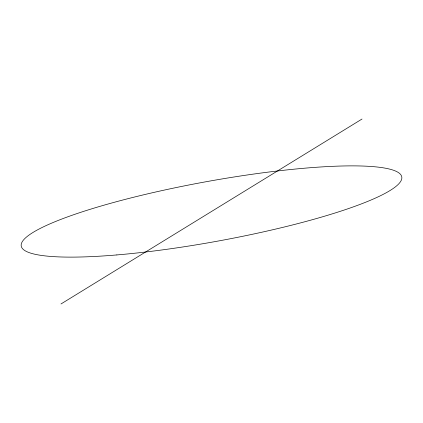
<?xml version="1.0" encoding="UTF-8"?>
<svg xmlns="http://www.w3.org/2000/svg" width="423" height="423" viewBox="0 0 423 423"><rect width="100%" height="100%" fill="white"/><g stroke="black" fill="none" stroke-linecap="round" stroke-linejoin="round"><path stroke-width="0.63" d="M60.997 303.957L362.003 119.043M116.854 254.932A193.39 30.255 -10.3 0 0 401.85 177.681A193.39 30.255 -10.3 0 0 115.796 201.882A193.39 30.255 -10.3 0 0 116.854 254.932"/></g></svg>
